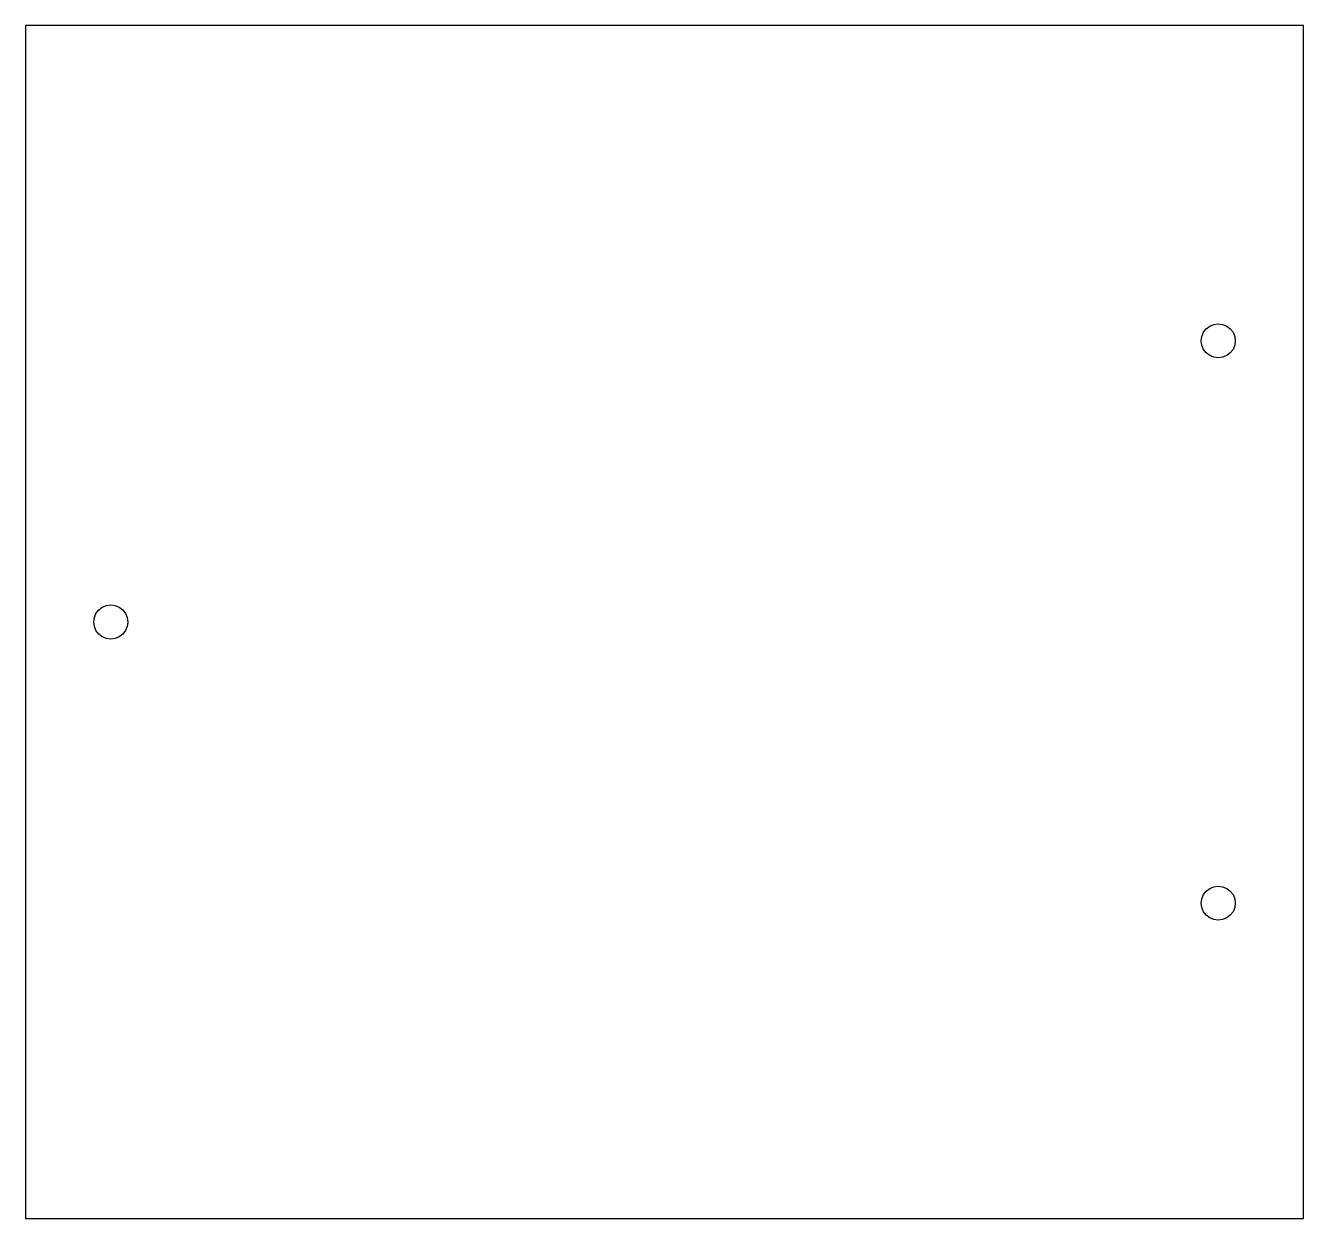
# Model space of a CAD drawing. Header units: metres. Extents: x 1133 to 1283, y -339 to -199.
import ezdxf

# ---------------------------------------------------------------- set-up
doc = ezdxf.new("R2010")
doc.units = ezdxf.units.M

msp = doc.modelspace()

# ---------------------------------------------------------------- linework, layer by layer
at = {"layer": 'GROUP0'}
for p, q in [((1282.88, -199.04), (1132.88, -199.04)), ((1132.88, -199.04), (1132.88, -339.04)), ((1282.88, -339.04), (1282.88, -199.04)), ((1270.95, -235.52, 0), (1271.14, -235.04, 0)), ((1271.14, -235.04, 0), (1271.46, -234.62, 0)), ((1271.46, -234.62, 0), (1271.88, -234.31, 0)), ((1271.88, -234.31, 0), (1272.36, -234.11, 0)), ((1272.36, -234.11, 0), (1272.88, -234.04, 0)), ((1272.88, -234.04, 0), (1273.39, -234.11, 0)), ((1273.39, -234.11, 0), (1273.88, -234.31, 0)), ((1273.88, -234.31, 0), (1274.29, -234.62, 0)), ((1274.29, -234.62, 0), (1274.61, -235.04, 0)), ((1274.61, -235.04, 0), (1274.81, -235.52, 0)), ((1270.88, -236.04, 0), (1270.95, -235.52, 0)), ((1270.95, -236.56, 0), (1270.88, -236.04, 0)), ((1271.14, -237.04, 0), (1270.95, -236.56, 0)), ((1274.81, -236.56, 0), (1274.61, -237.04, 0)), ((1274.81, -235.52, 0), (1274.88, -236.04, 0)), ((1274.88, -236.04, 0), (1274.81, -236.56, 0)), ((1271.46, -237.45, 0), (1271.14, -237.04, 0)), ((1271.88, -237.77, 0), (1271.46, -237.45, 0)), ((1272.36, -237.97, 0), (1271.88, -237.77, 0)), ((1272.88, -238.04, 0), (1272.36, -237.97, 0)), ((1273.39, -237.97, 0), (1272.88, -238.04, 0)), ((1273.88, -237.77, 0), (1273.39, -237.97, 0)), ((1274.29, -237.45, 0), (1273.88, -237.77, 0)), ((1274.61, -237.04, 0), (1274.29, -237.45, 0)), ((1140.95, -268.52), (1141.14, -268.04)), ((1141.14, -268.04), (1141.46, -267.62)), ((1141.46, -267.62), (1141.88, -267.31)), ((1141.88, -267.31), (1142.36, -267.11)), ((1142.36, -267.11), (1142.88, -267.04)), ((1142.88, -267.04), (1143.39, -267.11)), ((1143.39, -267.11), (1143.88, -267.31)), ((1143.88, -267.31), (1144.29, -267.62)), ((1144.29, -267.62), (1144.61, -268.04)), ((1144.61, -268.04), (1144.81, -268.52)), ((1140.88, -269.04), (1140.95, -268.52)), ((1140.95, -269.56), (1140.88, -269.04)), ((1141.14, -270.04), (1140.95, -269.56)), ((1144.81, -269.56), (1144.61, -270.04)), ((1144.81, -268.52), (1144.88, -269.04)), ((1144.88, -269.04), (1144.81, -269.56)), ((1141.46, -270.45), (1141.14, -270.04)), ((1141.88, -270.77), (1141.46, -270.45)), ((1142.36, -270.97), (1141.88, -270.77)), ((1142.88, -271.04), (1142.36, -270.97)), ((1143.39, -270.97), (1142.88, -271.04)), ((1143.88, -270.77), (1143.39, -270.97)), ((1144.29, -270.45), (1143.88, -270.77)), ((1144.61, -270.04), (1144.29, -270.45)), ((1270.95, -301.52), (1271.14, -301.04)), ((1271.14, -301.04), (1271.46, -300.62)), ((1271.46, -300.62), (1271.88, -300.31)), ((1271.88, -300.31), (1272.36, -300.11)), ((1272.36, -300.11), (1272.88, -300.04)), ((1272.88, -300.04), (1273.39, -300.11)), ((1273.39, -300.11), (1273.88, -300.31)), ((1273.88, -300.31), (1274.29, -300.62)), ((1274.29, -300.62), (1274.61, -301.04)), ((1274.61, -301.04), (1274.81, -301.52)), ((1270.88, -302.04), (1270.95, -301.52)), ((1270.95, -302.56), (1270.88, -302.04)), ((1271.14, -303.04), (1270.95, -302.56)), ((1274.81, -302.56), (1274.61, -303.04)), ((1274.81, -301.52), (1274.88, -302.04)), ((1274.88, -302.04), (1274.81, -302.56)), ((1271.46, -303.45), (1271.14, -303.04)), ((1271.88, -303.77), (1271.46, -303.45)), ((1272.36, -303.97), (1271.88, -303.77)), ((1272.88, -304.04), (1272.36, -303.97)), ((1273.39, -303.97), (1272.88, -304.04)), ((1273.88, -303.77), (1273.39, -303.97)), ((1274.29, -303.45), (1273.88, -303.77)), ((1274.61, -303.04), (1274.29, -303.45)), ((1132.88, -339.04), (1282.88, -339.04))]:
    msp.add_line(p, q, dxfattribs=at)

doc.saveas('drawing.dxf')
